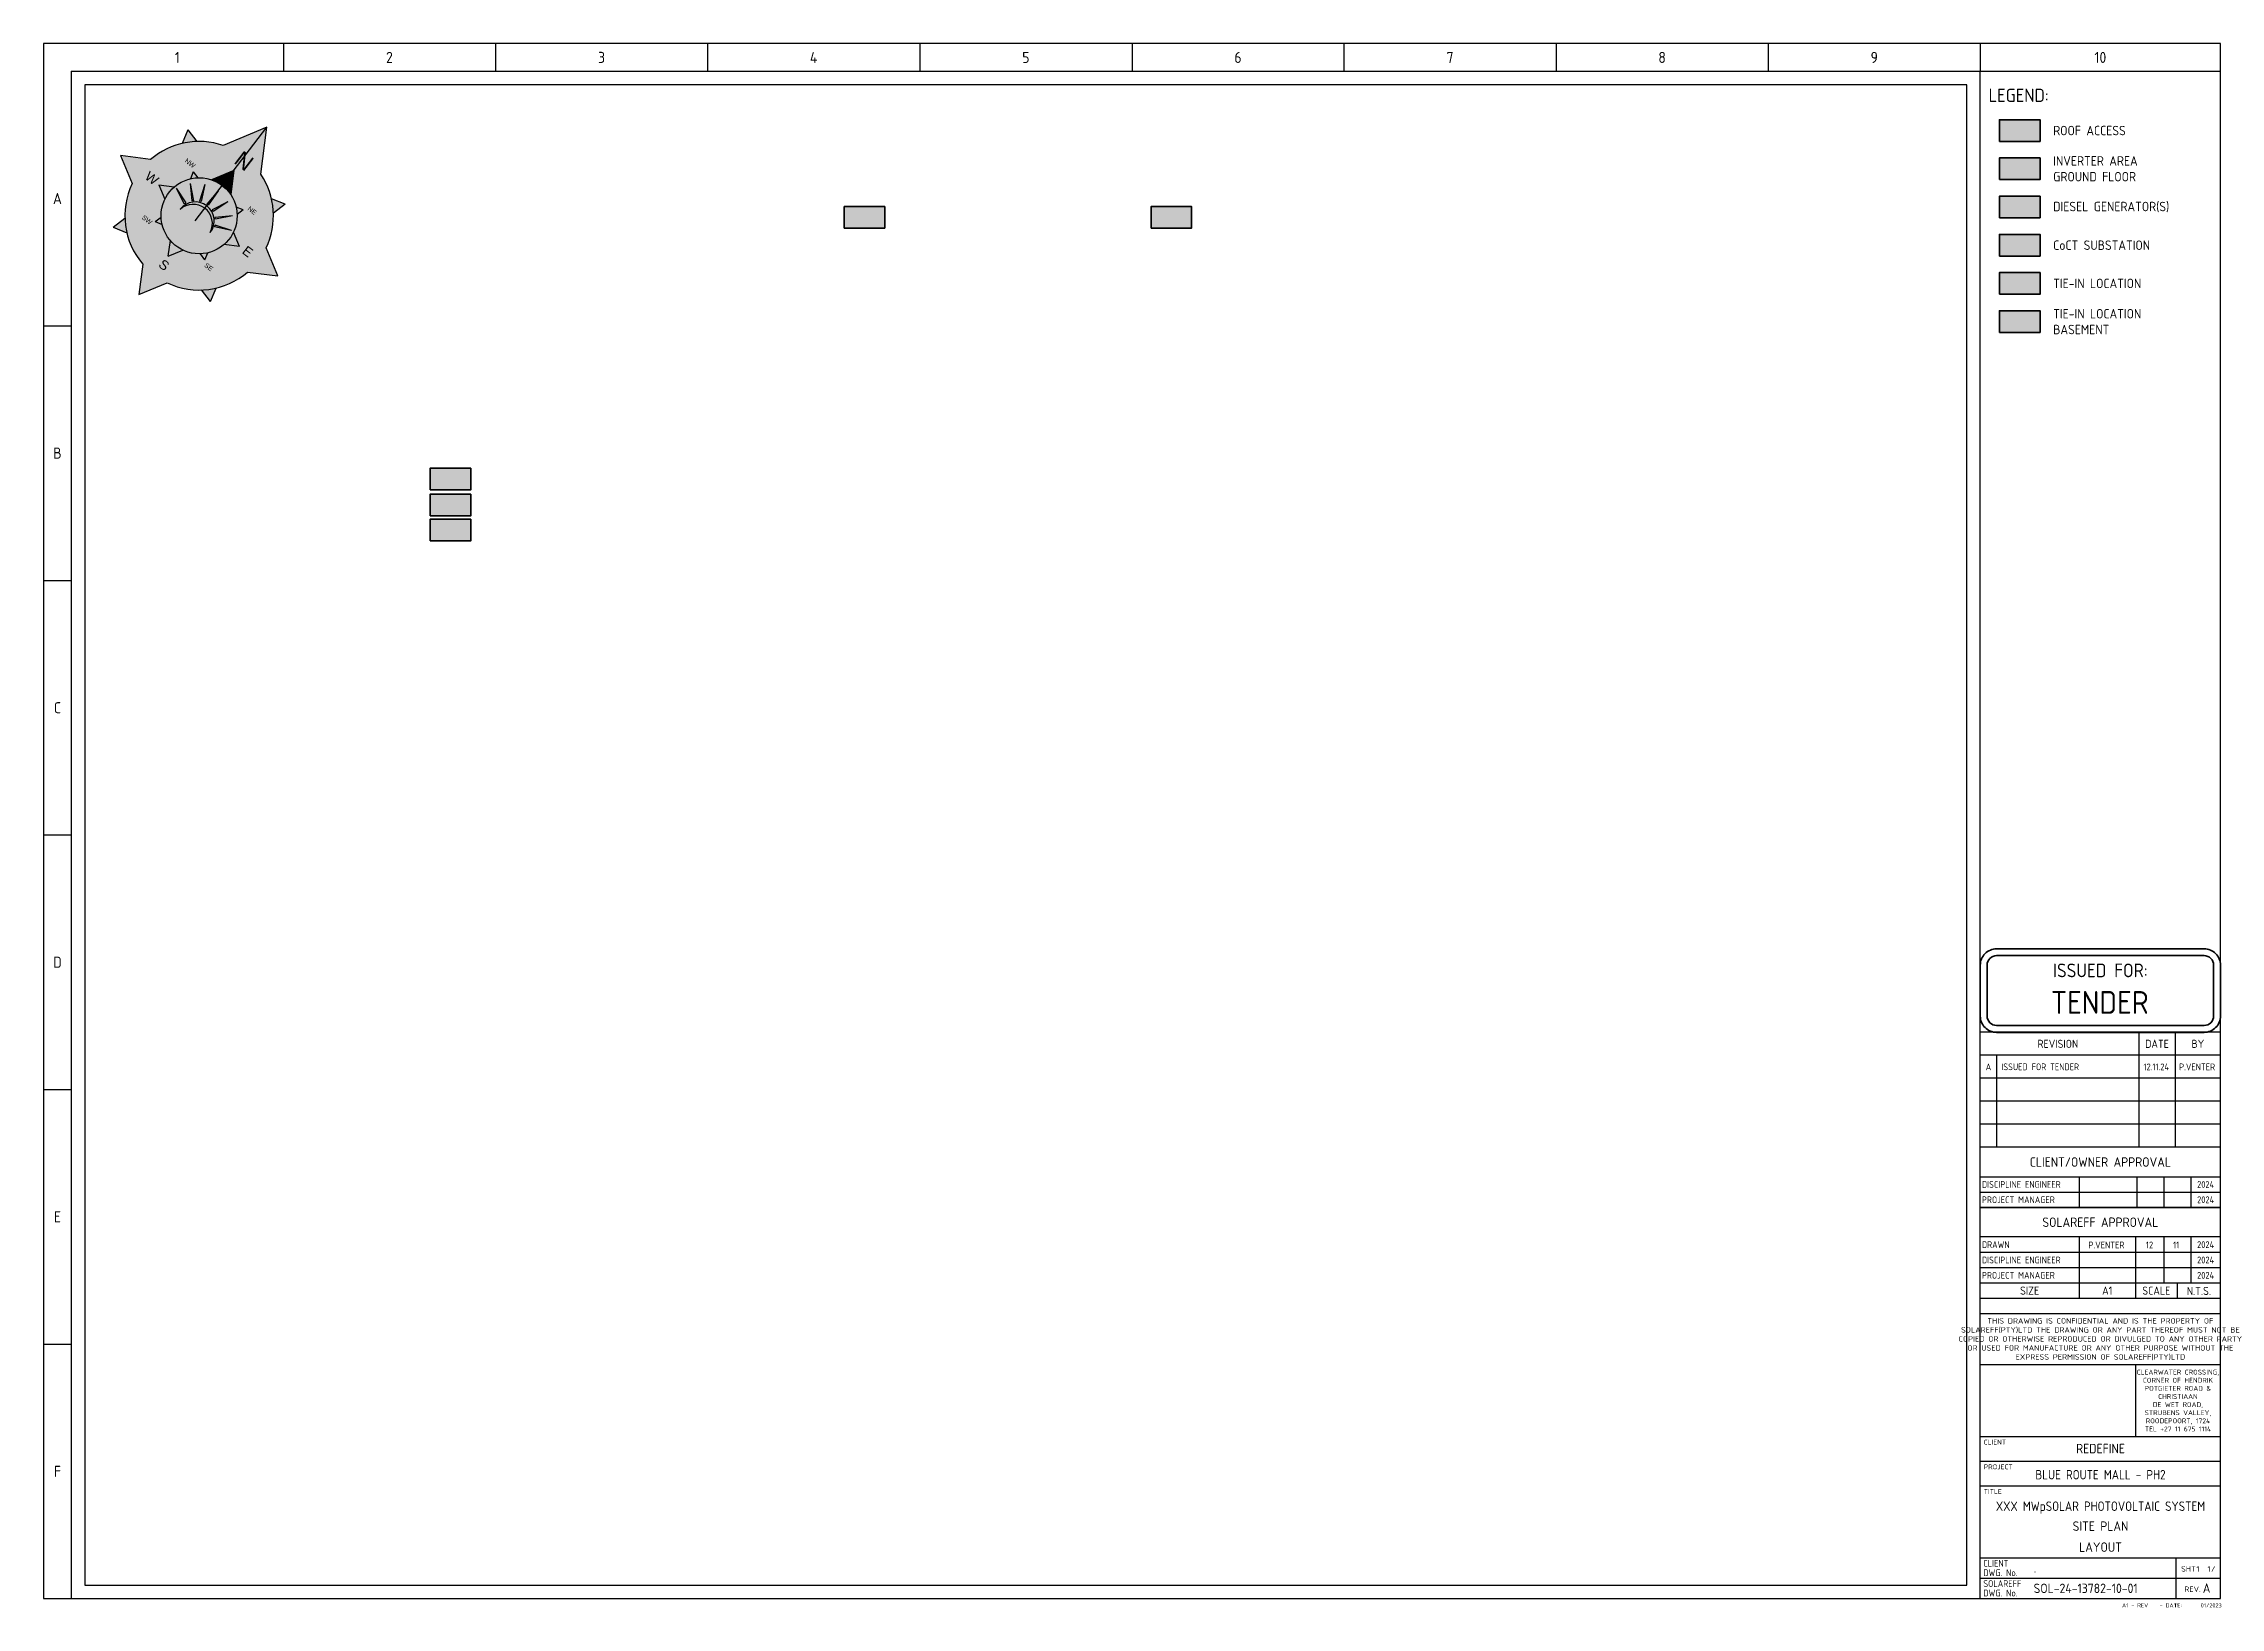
# Paper-space layout '0-01' of a CAD drawing. Header units: millimetres. Extents: x 0 to 805, y 1 to 579.
import ezdxf
from ezdxf.enums import TextEntityAlignment as Align

# ---------------------------------------------------------------- set-up
doc = ezdxf.new("R2010")
doc.units = ezdxf.units.MM
for name, color, linetype, lineweight in [('SOL-020 160 TEXT', 160, 'Continuous', 20), ('SOL-025 030 FRAME', 30, 'Continuous', 25), ('SOL-030 012 GEN3', 12, 'Continuous', 30), ('SOL-035 070 TEXT', 70, 'Continuous', 35), ('SOL-EQUIP', 7, 'Continuous', 35), ('SOL-PV MODULES', 5, 'Continuous', 40)]:
    doc.layers.add(name, color=color, linetype=linetype, lineweight=lineweight)
doc.layers.add('SOL-ORIENTATION', color=7, linetype='Continuous')
doc.layers.add('SOL-SECT', color=7, linetype='Continuous')
doc.styles.add('E18', font='isocp.shx', dxfattribs={"height": 1.8})
doc.styles.add('E20', font='ISOCP.SHX', dxfattribs={"height": 2})
doc.styles.add('E25', font='ISOCP.SHX', dxfattribs={"height": 2.5})
doc.styles.add('E30', font='ISOCP.SHX', dxfattribs={"height": 3})
doc.styles.add('E35', font='ISOCP.SHX', dxfattribs={"height": 3.5})
doc.styles.add('E50', font='isocp.shx', dxfattribs={"height": 5})
doc.styles.get("Standard").update_dxf_attribs({"font": 'arial.ttf'})

# ---------------------------------------------------------------- blocks, each defined once
blk = doc.blocks.new('Frame')
at = {"color": 7}
blk.add_line((805, 133.72), (716.18, 133.72), dxfattribs=at)
at = {"layer": 'SOL-025 030 FRAME', "color": 7}
for p, q in [((88.7, 575), (88.7, 564.73)), ((167.14, 575), (167.14, 564.73)), ((245.57, 575), (245.57, 564.73)), ((324.01, 575), (324.01, 564.73)), ((402.51, 575), (402.51, 564.73)), ((480.88, 575), (480.88, 564.73)), ((559.31, 575), (559.31, 564.73)), ((637.75, 575), (637.75, 564.73)), ((716.18, 575), (716.18, 564.73)), ((10.27, 564.73), (805, 564.73)), ((10.27, 564.73), (10.27, 0)), ((0, 470.61), (10.27, 470.61)), ((0, 376.49), (10.27, 376.49)), ((0, 282.37), (10.27, 282.37)), ((0, 188.24), (10.27, 188.24)), ((0, 94.12), (10.27, 94.12))]:
    blk.add_line(p, q, dxfattribs=at)
at = {"layer": 'SOL-030 012 GEN3', "color": 7}
for p, q in [((716.18, 0), (716.18, 564.73)), ((805, 209.4), (716.18, 209.4)), ((764.27, 209.4), (764.27, 209.39)), ((774.8, 209.4), (774.8, 166.9)), ((788.28, 209.4), (788.28, 166.9)), ((805, 200.9), (716.18, 200.9)), ((722.18, 200.9), (722.18, 166.9)), ((805, 192.4), (716.18, 192.4)), ((805, 183.9), (716.18, 183.9)), ((805, 175.4), (716.18, 175.4)), ((805, 166.9), (716.18, 166.9)), ((775.8, 166.9), (775.8, 166.9)), ((716.18, 155.98), (805, 155.98)), ((752.7, 155.98), (752.7, 144.64)), ((774.07, 155.98), (774.07, 144.64)), ((784.04, 155.98), (784.04, 144.64)), ((794.01, 155.98), (794.01, 144.64)), ((716.18, 150.31), (805, 150.31)), ((716.18, 150.31), (805, 150.31)), ((805, 144.64), (716.18, 144.64)), ((716.18, 144.64), (805, 144.64)), ((805, 144.64), (716.18, 144.64)), ((716.18, 144.64), (805, 144.64)), ((805, 133.72), (716.18, 133.72)), ((752.7, 133.72), (752.7, 111.06)), ((773.55, 133.72), (773.55, 111.06)), ((784.04, 133.72), (784.04, 116.72)), ((794.01, 133.72), (794.01, 116.72)), ((716.18, 128.06), (805, 128.06)), ((716.18, 122.39), (805, 122.39)), ((716.18, 116.72), (805, 116.72)), ((789.03, 116.72), (789.03, 111.06)), ((716.18, 111.06), (805, 111.06)), ((716.18, 105.39), (805, 105.39)), ((805, 86.5), (716.18, 86.5)), ((716.18, 60), (805, 60)), ((716.18, 50.88), (805, 50.88)), ((716.18, 41.75), (805, 41.75)), ((805, 15), (716.18, 15)), ((788.65, 0), (788.65, 15)), ((805, 7.5), (716.18, 7.5))]:
    blk.add_line(p, q, dxfattribs=at)
at = {"layer": 'SOL-030 012 GEN3', "color": 7, "transparency": 33554687}
blk.add_line((773.55, 86.5), (773.55, 60), dxfattribs=at)
at = {"layer": 'SOL-030 012 GEN3', "color": 7}
blk.add_lwpolyline([(0, 0), (805, 0), (805, 575), (0, 575)], close=True, dxfattribs=at)
at = {"color": 7, "style": 'E25'}
for s, p in [('DISCIPLINE ENGINEER', (716.78, 153.14)), ('PROJECT MANAGER', (716.78, 147.48)), ('DRAWN', (716.78, 130.89)), ('DISCIPLINE ENGINEER', (716.78, 125.22)), ('PROJECT MANAGER', (716.78, 119.56)), ('CLIENT', (717.31, 13.07)), ('DWG. No.', (717.31, 9.57)), ('SOLAREFF', (717.31, 5.57)), ('DWG. No.', (717.31, 2.07))]:
    blk.add_text(s, height=2.5, dxfattribs=at).set_placement(p, align=Align.MIDDLE_LEFT)
for p in [(799.51, 153.14), (799.51, 147.48), (799.51, 130.89), (799.51, 125.22), (799.51, 119.56)]:
    blk.add_text('2024', height=2.5, dxfattribs=at).set_placement(p, align=Align.MIDDLE)
at = {"color": 7, "style": 'E20'}
for s, p in [('SHT    /', (790.45, 10)), ('REV.', (791.65, 2.5))]:
    blk.add_text(s, height=2, dxfattribs=at).set_placement(p)
at = {"color": 7, "style": 'E18'}
blk.add_text('A1 - REV    - DATE:             ', height=1.5, dxfattribs=at).set_placement((804.5, -2.5), align=Align.MIDDLE_RIGHT)
at = {"color": 7, "insert": (760.59, 95.94), "char_height": 2, "width": 86.7773, "attachment_point": 5, "style": 'E18'}
blk.add_mtext('THIS DRAWING IS CONFIDENTIAL AND IS THE PROPERTY OF SOLAREFF(PTY)LTD THE DRAWING OR ANY PART THEREOF MUST NOT BE COPIED OR OTHERWISE REPRODUCED OR DIVULGED TO ANY OTHER PARTY OR USED FOR MANUFACTURE OR ANY OTHER PURPOSE WITHOUT THE EXPRESS PERMISSION OF SOLAREFF(PTY)LTD', dxfattribs=at)
at = {"color": 7, "transparency": 33554687, "insert": (789.28, 73.25), "char_height": 1.8, "width": 30.0658, "attachment_point": 5, "style": 'E20'}
blk.add_mtext('{\\Fgeniso12|c0;CLEARWATER CROSSING, CORNER OF HENDRIK POTGIETER ROAD & CHRISTIAAN \\PDE WET ROAD, \\PSTRUBENS VALLEY, \\PROODEPOORT, 1724\\P\\pxqc;TEL +27 11 675 1114}', dxfattribs=at)
at = {"color": 7, "char_height": 1.8, "attachment_point": 4, "line_spacing_factor": 0.9, "style": 'E18'}
for s, width, insert in [('\\pxt4;CLIENT', 11.0288, (717.46, 57.87)), ('\\pxt4;PROJECT', 21.4457, (717.46, 48.73)), ('\\pxt4;TITLE', 21.4457, (717.46, 39.61))]:
    blk.add_mtext_dynamic_manual_height_columns(s, width=width, gutter_width=12.5, heights=[0], dxfattribs=dict(at, insert=insert))
at = {"color": 7}
for tag, height, style, p in [('A', 2.5, 'E25', (719.2, 196.62)), ('REV1DATE', 2.5, 'E25', (781.26, 196.62)), ('REV1BY', 2.5, 'E25', (796.36, 196.62)), ('B', 2.5, 'E25', (719.2, 188.12)), ('REV2DATE', 2.5, 'E25', (781.26, 188.12)), ('REV2BY', 2.5, 'E25', (796.36, 188.12)), ('C', 2.5, 'E25', (719.2, 179.62)), ('REV3DATE', 2.5, 'E25', (781.26, 179.62)), ('REV3BY', 2.5, 'E25', (796.36, 179.62)), ('D', 2.5, 'E25', (719.2, 171.12)), ('REV4DATE', 2.5, 'E25', (781.26, 171.12)), ('REV4BY', 2.5, 'E25', (796.36, 171.12)), ('DRAWNBY', 2.5, 'E25', (762.82, 130.77)), ('DRAWNDAY', 2.5, 'E25', (778.78, 130.77)), ('DRAWNMO', 2.5, 'E25', (788.65, 130.77)), ('DISC.ENG.', 2.5, 'E25', (762.82, 125.1)), ('DISCDAY', 2.5, 'E25', (778.78, 125.1)), ('DISCMO', 2.5, 'E25', (788.65, 125.1)), ('PROJ.MAN.', 2.5, 'E25', (762.82, 119.43)), ('PROJ.DAY', 2.5, 'E25', (778.78, 119.43)), ('PROJ.MO', 2.5, 'E25', (788.65, 119.43)), ('SCALE', 3, 'E30', (797.02, 113.78)), ('CLIENT', 3.5, 'E35', (760.64, 55.5)), ('DESCRIPTION', 3.5, 'E35', (760.64, 26.81)), ('TYPE', 3.5, 'E35', (760.64, 19.06))]:
    blk.add_attdef(tag, text='', height=height, dxfattribs=dict(at, style=style)).set_placement(p, align=Align.MIDDLE_CENTER)
at = {"color": 7, "style": 'E25'}
for tag, p in [('REV1D', (723.98, 197.89)), ('REV2D', (723.98, 189.39)), ('REV3D', (723.98, 180.89)), ('REV4D', (723.98, 172.39))]:
    blk.add_attdef(tag, text='', height=2.5, dxfattribs=at).set_placement(p, align=Align.TOP_LEFT)
at = {"color": 7, "style": 'E35', "width": 0.95}
for tag, p in [('PROJECT', (760.64, 45.84)), ('TITLE', (760.64, 34.18))]:
    blk.add_attdef(tag, text='', height=3.5, dxfattribs=at).set_placement(p, align=Align.MIDDLE_CENTER)
at = {"color": 7}
for tag, p, height, style in [('CLIENT#', (735.95, 9.59), 3.5, 'E35'), ('SHT#', (796.1, 9.97), 2, 'E20'), ('OF', (800.18, 9.98), 2, 'E20'), ('DWG#', (735.9, 2.07), 3.5, 'E35'), ('REV#', (798.47, 2.14), 3.5, 'E35'), ('FREV#', (787.94, -3.24), 1.5, 'E18'), ('FREVDATE', (797.7, -3.25), 1.5, 'E18')]:
    blk.add_attdef(tag, p, '', height=height, dxfattribs=dict(at, style=style))
at = {"layer": 'SOL-025 030 FRAME', "color": 7, "style": 'E20'}
for s, height, p in [('1', 4.11, (49.49, 569.87)), ('2', 4.11, (127.92, 569.87)), ('3', 4.11, (206.36, 569.87)), ('4', 4.11, (284.79, 569.87)), ('5', 4.11, (363.25, 569.87)), ('6', 4.11, (441.69, 569.87)), ('7', 4.11, (520.1, 569.87)), ('8', 4.11, (598.53, 569.87)), ('9', 4.11, (676.97, 569.87)), ('10', 4.107, (760.59, 569.87)), ('A', 4.11, (5.13, 517.67)), ('B', 4.11, (5.13, 423.55)), ('C', 4.11, (5.13, 329.43)), ('D', 4.11, (5.13, 235.31)), ('E', 4.11, (5.13, 141.18)), ('F', 4.11, (5.13, 47.06))]:
    blk.add_text(s, height=height, dxfattribs=at).set_placement(p, align=Align.MIDDLE)
at = {"layer": 'SOL-035 070 TEXT', "color": 7, "style": 'E30'}
for s, p in [('DATE', (781.54, 205.15)), ('BY', (796.64, 205.15)), ('A1', (763.13, 113.89))]:
    blk.add_text(s, height=3, dxfattribs=at).set_placement(p, align=Align.MIDDLE)
for s, p in [('SIZE', (734.44, 113.89)), ('SCALE', (781.29, 113.89))]:
    blk.add_text(s, height=3, dxfattribs=at).set_placement(p, align=Align.MIDDLE_CENTER)
at = {"layer": 'SOL-035 070 TEXT', "color": 7, "insert": (744.87, 205.15), "char_height": 3, "width": 32.0462, "attachment_point": 5, "line_spacing_factor": 0.9, "style": 'E30'}
blk.add_mtext('REVISION', dxfattribs=at)
at = {"layer": 'SOL-035 070 TEXT', "color": 7, "char_height": 3.5, "attachment_point": 5, "style": 'E50'}
for s, width, insert in [('CLIENT/OWNER APPROVAL', 70.2749, (760.59, 161.44)), ('SOLAREFF APPROVAL', 68.642, (760.59, 139.18))]:
    blk.add_mtext_dynamic_manual_height_columns(s, width=width, gutter_width=12.5, heights=[0], dxfattribs=dict(at, insert=insert))
blk = doc.blocks.new('Solareff-North')
at = {"true_color": 0x991b1e}
h = blk.add_hatch(color=244, dxfattribs=at)
h.dxf.hatch_style = 1
h.paths.add_polyline_path([(0, 9000), (-1913, 5687, -0.1636701), (1913, 5687)])
h = blk.add_hatch(color=244, dxfattribs=at)
h.dxf.hatch_style = 1
h.paths.add_polyline_path([(-3000, -1020, -0.8333333), (3000, -1020, 1)])
h.paths.add_polyline_path([(-5497, 1257), (-3006, 79, -0.0211628), (-2902, 329)])
h.paths.add_polyline_path([(-2356, 1145, -0.0211628), (-2165, 1337), (-4207, 3188)])
h.paths.add_polyline_path([(-2277, 4477), (-1349, 1882, -0.0211628), (-1098, 1986)])
h.paths.add_polyline_path([(135, 2177), (0, 4930), (-135, 2177, -0.0211628)])
h.paths.add_polyline_path([(1098, 1986, -0.0211628), (1349, 1882), (2277, 4477)])
h.paths.add_polyline_path([(2165, 1337, -0.0211628), (2356, 1145), (4207, 3188)])
h.paths.add_polyline_path([(3006, 79), (5497, 1257), (2902, 329, -0.0211628)])
for p, q in [((0, 9000), (-1913, 5687)), ((0, 9000), (1913, 5687)), ((-4950, 4950), (-3801, 4642)), ((-4950, 4950), (-4642, 3801)), ((-2277, 4477), (-1098, 1986)), ((-2277, 4477), (-1349, 1882)), ((0, 4930), (-135, 2177)), ((0, 4930), (135, 2177)), ((2277, 4477), (1098, 1986)), ((2277, 4477), (1349, 1882)), ((4950, 4950), (3801, 4642)), ((4950, 4950), (4642, 3801)), ((-8000, 0), (-5873, 1228)), ((-5497, 1257), (-3006, 79)), ((-5497, 1257), (-2902, 329)), ((-4207, 3188), (-2356, 1145)), ((-4207, 3188), (-2165, 1337)), ((4207, 3188), (2165, 1337)), ((4207, 3188), (2356, 1145)), ((5497, 1257), (2902, 329)), ((5497, 1257), (3006, 79)), ((8000, 0), (5873, 1228)), ((-8000, 0), (-5873, -1228)), ((8000, 0), (5873, -1228)), ((-4950, -4950), (-4642, -3801)), ((-4950, -4950), (-3801, -4642)), ((0, -8000), (-1228, -5873)), ((0, -8000), (1228, -5873)), ((4950, -4950), (3801, -4642)), ((4950, -4950), (4642, -3801))]:
    blk.add_line(p, q)
blk.add_circle((0, 0), 6000)
for centre, radius, start, end in [((0, -1020), 3200, 155.07528, 159.92472), ((0, -1020), 3000, 0, 180), ((0, -1570), 3050, 10.38886, 169.61114), ((0, -1020), 3200, 132.57528, 137.42472), ((0, -1020), 3200, 110.07528, 114.92472), ((0, -1020), 3200, 87.57528, 92.42472), ((0, -1020), 3200, 65.07528, 69.92472), ((0, -1020), 3200, 42.57528, 47.42472), ((0, -1020), 3200, 20.07528, 24.92472)]:
    blk.add_arc(centre, radius, start, end)
for s, insert, char_height, attachment_point in [('{\\C251;N}', (-876, 12425), 2500, 1), ('{\\C251;NW}', (-5298, 6097), 750, 3), ('{\\C251;NE}', (5419, 6097), 750, 1), ('{\\C251;W}', (-10521, 921), 1500, 1), ('{\\C251;E}', (8822, 921), 1500, 1), ('{\\C251;SW}', (-5298, -5888), 750, 9), ('{\\C251;SE}', (5419, -5888), 750, 7), ('{\\C251;S}', (-380, -8783), 1500, 1)]:
    blk.add_mtext_dynamic_manual_height_columns(s, width=2328.06, gutter_width=12.5, heights=[0], dxfattribs=dict(insert=insert, char_height=char_height, attachment_point=attachment_point))
blk = doc.blocks.new('ClientReview')
at = {"color": 1, "lineweight": 35}
for points in [[(6.04, 0), (82.77, 0, 0.414214), (88.82, 6.04), (88.82, 24.85, 0.414214), (82.77, 30.89), (6.04, 30.89, 0.414214), (0, 24.85), (0, 6.04, 0.414214)], [(6.04, 2.53), (82.77, 2.53, 0.414214), (86.29, 6.04), (86.29, 24.85, 0.414214), (82.77, 28.36), (6.04, 28.36, 0.414214), (2.53, 24.85), (2.53, 6.04, 0.414214)]]:
    blk.add_lwpolyline(points, format="xyb", close=True, dxfattribs=at)
at = {"layer": 'SOL-020 160 TEXT', "color": 1, "lineweight": 40, "style": 'E30'}
blk.add_attdef('ISSUEDFOR', text='', height=8.43, dxfattribs=at).set_placement((44.2, 11.07), align=Align.MIDDLE_CENTER)
at = {"layer": 'SOL-035 070 TEXT', "color": 1, "insert": (44.41, 22.9), "char_height": 5.0586, "attachment_point": 5, "style": 'E30'}
blk.add_mtext_dynamic_manual_height_columns('ISSUED FOR:', width=45.1307, gutter_width=12.5, heights=[0], dxfattribs=at)

psp = doc.layouts.new('0-01')

# ---------------------------------------------------------------- hatches: boundary and pattern name
at = {"transparency": 33554687}
h = psp.add_hatch(color=256, dxfattribs=at)
h.dxf.hatch_style = 1
h.set_gradient(color1=(192, 192, 192), name='SPHERICAL')
h.paths.add_polyline_path([(56.63, 542.54), (53.32, 546.85), (51.24, 541.82, -0.049655)], flags=17)
h.paths.add_polyline_path([(84.28, 521.39, -0.049655), (84.99, 516), (89.31, 519.32)])
h.paths.add_polyline_path([(63.85, 488.36, -0.049655), (58.45, 487.64), (61.77, 483.33)])
h.paths.add_polyline_path([(30.81, 508.79, -0.049655), (30.09, 514.18), (25.78, 510.86)])
edge = h.paths.add_edge_path()
edge.add_line((28.46, 537.34), (32.77, 526.96))
edge.add_arc((57.54, 515.09), 27.47, 154.3911, 220.77047)
edge.add_line((36.74, 497.15), (35.29, 486))
edge.add_line((35.29, 486), (45.67, 490.32))
edge.add_arc((57.54, 515.09), 27.47, 244.3911, 310.77047)
edge.add_line((75.48, 494.29), (86.63, 492.84))
edge.add_line((86.63, 492.84), (82.31, 503.22))
edge.add_arc((57.54, 515.09), 27.47, 334.3911, 393.9904)
edge.add_line((80.32, 530.44), (82.58, 547.81))
edge.add_line((82.58, 547.81), (66.41, 541.09))
edge.add_arc((57.54, 515.09), 27.47, 71.17116, 130.77047)
edge.add_line((39.61, 535.89), (28.46, 537.34))
at = {"layer": 'SOL-SECT', "true_color": 0x139b48, "transparency": 33554687}
h = psp.add_hatch(color=114, dxfattribs=at)
h.dxf.hatch_style = 1
h.paths.add_polyline_path([(723.29, 542.59), (738.29, 542.59), (738.29, 550.59), (723.29, 550.59)])
at = {"layer": 'SOL-SECT', "transparency": 33554687}
h = psp.add_hatch(color=6, dxfattribs=at)
h.dxf.hatch_style = 1
h.paths.add_polyline_path([(723.29, 528.46), (738.29, 528.46), (738.29, 536.46), (723.29, 536.46)])
at = {"layer": 'SOL-SECT', "true_color": 0x139b48, "transparency": 33554687}
h = psp.add_hatch(color=114, dxfattribs=at)
h.dxf.hatch_style = 1
h.paths.add_polyline_path([(296.09, 510.51), (311.09, 510.51), (311.09, 518.51), (296.09, 518.51)])
h = psp.add_hatch(color=114, dxfattribs=at)
h.dxf.hatch_style = 1
h.paths.add_polyline_path([(409.54, 510.51), (424.54, 510.51), (424.54, 518.51), (409.54, 518.51)])
at = {"layer": 'SOL-SECT', "transparency": 33554687}
h = psp.add_hatch(color=2, dxfattribs=at)
h.dxf.hatch_style = 1
h.paths.add_polyline_path([(723.29, 514.33), (738.29, 514.33), (738.29, 522.33), (723.29, 522.33)])
h = psp.add_hatch(color=4, dxfattribs=at)
h.dxf.hatch_style = 1
h.paths.add_polyline_path([(723.29, 500.2), (738.29, 500.2), (738.29, 508.2), (723.29, 508.2)])
at = {"layer": 'SOL-SECT', "true_color": 0xf8991e, "transparency": 33554687}
h = psp.add_hatch(color=30, dxfattribs=at)
h.dxf.hatch_style = 1
h.paths.add_polyline_path([(723.29, 486.07), (738.29, 486.07), (738.29, 494.07), (723.29, 494.07)])
at = {"layer": 'SOL-SECT', "transparency": 33554687}
h = psp.add_hatch(color=5, dxfattribs=at)
h.dxf.hatch_style = 1
h.paths.add_polyline_path([(723.29, 471.94), (738.29, 471.94), (738.29, 479.94), (723.29, 479.94)])
h = psp.add_hatch(color=2, dxfattribs=at)
h.dxf.hatch_style = 1
h.paths.add_polyline_path([(142.97, 413.71), (157.97, 413.71), (157.97, 421.71), (142.97, 421.71)])
h = psp.add_hatch(color=2, dxfattribs=at)
h.dxf.hatch_style = 1
h.paths.add_polyline_path([(142.97, 404.1), (157.97, 404.1), (157.97, 412.1), (142.97, 412.1)])
h = psp.add_hatch(color=2, dxfattribs=at)
h.dxf.hatch_style = 1
h.paths.add_polyline_path([(142.97, 394.89), (157.97, 394.89), (157.97, 402.89), (142.97, 402.89)])

# ---------------------------------------------------------------- linework, layer by layer
for p, q in [((53.32, 546.85), (51.24, 541.82)), ((53.32, 546.85), (56.63, 542.54)), ((89.31, 519.32), (84.28, 521.39)), ((89.31, 519.32), (84.99, 516)), ((25.78, 510.86), (30.09, 514.18)), ((25.78, 510.86), (30.81, 508.79)), ((61.77, 483.33), (58.45, 487.64)), ((61.77, 483.33), (63.85, 488.36))]:
    psp.add_line(p, q)
psp.add_lwpolyline([(15.27, 563.5), (15.27, 8.77), (711.18, 8.77), (711.18, 563.5), (15.27, 563.5)], close=True)
psp.add_lwpolyline([(28.46, 537.34), (32.77, 526.96, 0.298015), (36.74, 497.15), (35.29, 486), (45.67, 490.32, 0.298015), (75.48, 494.29), (86.63, 492.84), (82.31, 503.22, 0.266076), (80.32, 530.44), (82.58, 547.81), (66.41, 541.09, 0.266076), (39.61, 535.89)], format="xyb", close=True)
at = {"layer": 'SOL-EQUIP'}
for points in [[(723.29, 542.59), (738.29, 542.59), (738.29, 550.59), (723.29, 550.59)], [(723.29, 528.46), (738.29, 528.46), (738.29, 536.46), (723.29, 536.46)], [(296.09, 510.51), (311.09, 510.51), (311.09, 518.51), (296.09, 518.51)], [(409.54, 510.51), (424.54, 510.51), (424.54, 518.51), (409.54, 518.51)], [(723.29, 514.33), (738.29, 514.33), (738.29, 522.33), (723.29, 522.33)], [(723.29, 500.2), (738.29, 500.2), (738.29, 508.2), (723.29, 508.2)], [(723.29, 486.07), (738.29, 486.07), (738.29, 494.07), (723.29, 494.07)], [(723.29, 471.94), (738.29, 471.94), (738.29, 479.94), (723.29, 479.94)], [(142.97, 413.71), (157.97, 413.71), (157.97, 421.71), (142.97, 421.71)], [(142.97, 404.1), (157.97, 404.1), (157.97, 412.1), (142.97, 412.1)], [(142.97, 394.89), (157.97, 394.89), (157.97, 402.89), (142.97, 402.89)]]:
    psp.add_lwpolyline(points, close=True, dxfattribs=at)
at = {"layer": 'SOL-ORIENTATION'}
psp.add_line((56.09, 513.19), (82.58, 547.81), dxfattribs=at)

# ---------------------------------------------------------------- block references
at = {"xscale": 0.00234375, "yscale": 0.00234375, "zscale": 0.00234375, "rotation": 322.580781784638}
psp.add_blockref('Solareff-North', (57.54, 515.09), dxfattribs=at)
at = {"layer": 'SOL-025 030 FRAME'}
ref = psp.add_blockref('Frame', (0, 3.77), dxfattribs=at)
ref.add_attrib('CLIENT', 'REDEFINE', dxfattribs={"layer": '0', "color": 7, "height": 3.5, "style": 'E35'}).set_placement((760.64, 59.26), align=Align.MIDDLE_CENTER)
ref.add_attrib('PROJECT', 'BLUE ROUTE MALL - PH2', dxfattribs={"layer": '0', "color": 7, "height": 3.5, "style": 'E35', "width": 0.95}).set_placement((760.64, 49.6), align=Align.MIDDLE_CENTER)
ref.add_attrib('TITLE', 'XXX MWpSOLAR PHOTOVOLTAIC SYSTEM', dxfattribs={"layer": '0', "color": 7, "height": 3.5, "style": 'E35', "width": 0.95}).set_placement((760.64, 37.95), align=Align.MIDDLE_CENTER)
ref.add_attrib('DESCRIPTION', 'SITE PLAN', dxfattribs={"layer": '0', "color": 7, "height": 3.5, "style": 'E35'}).set_placement((760.64, 30.58), align=Align.MIDDLE_CENTER)
ref.add_attrib('TYPE', 'LAYOUT', dxfattribs={"layer": '0', "color": 7, "height": 3.5, "style": 'E35'}).set_placement((760.64, 22.82), align=Align.MIDDLE_CENTER)
ref.add_attrib('REV#', 'A', (798.47, 5.91), dxfattribs={"layer": '0', "color": 7, "height": 3.5, "style": 'E35'})
ref.add_attrib('DWG#', 'SOL-24-13782-10-01', (735.9, 5.83), dxfattribs={"layer": '0', "color": 7, "height": 3.5, "style": 'E35'})
ref.add_attrib('CLIENT#', '.', (735.95, 13.36), dxfattribs={"layer": '0', "color": 7, "height": 3.5, "style": 'E35'})
ref.add_attrib('DRAWNBY', 'P.VENTER', dxfattribs={"layer": '0', "color": 7, "height": 2.5, "style": 'E25'}).set_placement((762.82, 134.53), align=Align.MIDDLE_CENTER)
ref.add_attrib('DRAWNDAY', '12', dxfattribs={"layer": '0', "color": 7, "height": 2.5, "style": 'E25'}).set_placement((778.78, 134.53), align=Align.MIDDLE_CENTER)
ref.add_attrib('DRAWNMO', '11', dxfattribs={"layer": '0', "color": 7, "height": 2.5, "style": 'E25'}).set_placement((788.65, 134.53), align=Align.MIDDLE_CENTER)
ref.add_attrib('A', 'A', dxfattribs={"layer": '0', "color": 7, "height": 2.5, "style": 'E25'}).set_placement((719.2, 200.39), align=Align.MIDDLE_CENTER)
ref.add_attrib('REV1D', 'ISSUED FOR TENDER', dxfattribs={"layer": '0', "color": 7, "height": 2.5, "style": 'E25'}).set_placement((723.98, 201.66), align=Align.TOP_LEFT)
ref.add_attrib('REV1DATE', '12.11.24', dxfattribs={"layer": '0', "color": 7, "height": 2.5, "style": 'E25'}).set_placement((781.26, 200.39), align=Align.MIDDLE_CENTER)
ref.add_attrib('REV1BY', 'P.VENTER', dxfattribs={"layer": '0', "color": 7, "height": 2.5, "style": 'E25'}).set_placement((796.36, 200.39), align=Align.MIDDLE_CENTER)
ref.add_attrib('SCALE', 'N.T.S.', dxfattribs={"layer": '0', "color": 7, "height": 3, "style": 'E30'}).set_placement((797.02, 117.55), align=Align.MIDDLE_CENTER)
ref.add_attrib('FREVDATE', '01/2023', (797.7, 0.52), dxfattribs={"layer": '0', "color": 7, "height": 1.5, "style": 'E18'})
ref.add_attrib('FREV#', '11', (787.94, 0.52), dxfattribs={"layer": '0', "color": 7, "height": 1.5, "style": 'E18'})
ref.add_attrib('SHT#', '1', (796.1, 13.73), dxfattribs={"layer": '0', "color": 7, "height": 2, "style": 'E20'})
ref.add_attrib('OF', '1', (800.18, 13.74), dxfattribs={"layer": '0', "color": 7, "height": 2, "style": 'E20'})
at = {"layer": 'SOL-PV MODULES'}
psp.add_blockref('ClientReview', (716.18, 213.16), dxfattribs=at).add_auto_attribs({'ISSUEDFOR': 'TENDER'})

# ---------------------------------------------------------------- texts
at = {"layer": 'SOL-020 160 TEXT', "color": 7, "char_height": 3.5, "attachment_point": 4, "style": 'E25'}
for s, heights, insert in [('ROOF ACCESS', [30], (743.15, 546.59)), ('INVERTER AREA\\PGROUND FLOOR', [30], (743.15, 532.46)), ('DIESEL GENERATOR(S)', [30], (743.15, 518.33)), ('CoCT SUBSTATION', [6.6], (743.15, 504.2)), ('TIE-IN LOCATION', [30], (743.15, 490.07)), ('TIE-IN LOCATION\\PBASEMENT', [30], (743.15, 475.94))]:
    psp.add_mtext_dynamic_manual_height_columns(s, width=66.9389, gutter_width=12.5, heights=heights, dxfattribs=dict(at, insert=insert))
at = {"layer": 'SOL-035 070 TEXT', "color": 7, "insert": (719.25, 562.07), "char_height": 4.9, "attachment_point": 1, "style": 'E35'}
psp.add_mtext_dynamic_manual_height_columns('LEGEND:', width=58.75, gutter_width=12.5, heights=[0], dxfattribs=at)

# ---------------------------------------------------------------- viewports
at = {"layer": '0'}
vp = psp.add_viewport(center=(363.23, 286.13), size=(695.92, 554.7321), view_center_point=(183501.447, -398039.878), view_height=332839.28238, dxfattribs=at)
vp.frozen_layers = ['SOL-EQUIP', 'SOL-PV MODULES']
vp.dxf.flags = 0x10000  # cut along an outline
vp.dxf.clipping_boundary_handle = psp.add_lwpolyline([(15.27, 563.5), (15.27, 8.77), (711.18, 8.77), (711.18, 563.5), (15.27, 563.5)], format="xyb", close=True, dxfattribs={"invisible": 1}).dxf.handle

doc.saveas('drawing.dxf')
